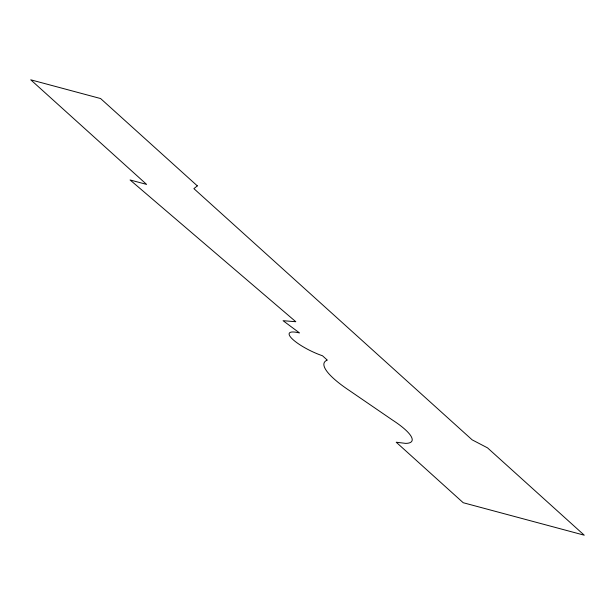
<?xml version="1.0" encoding="UTF-8"?>
<svg xmlns="http://www.w3.org/2000/svg" width="615" height="615" viewBox="0 0 615 615"><rect width="100%" height="100%" fill="white"/><g stroke="black" fill="none" stroke-linecap="round" stroke-linejoin="round"><path stroke-width="0.92" d="M197.33 185.876L193.894 188.636L472.143 439.84L487.518 447.858L584.25 535.188L463.218 502.724L396.198 442.216L405.608 443.384A48.577 11.508 26.1 0 0 392.678 420.183L349.397 390.54A68.081 16.121 26.1 0 1 327.311 360.121L322.483 355.762A26.845 6.358 26.1 0 1 293.124 339.718A26.845 6.358 26.1 0 1 296.276 332.292L299.513 332.93L283.054 320.692L295.815 321.73L130.088 179.972L146.601 184.4L30.75 79.812L100.599 98.546L197.33 185.876"/></g></svg>
